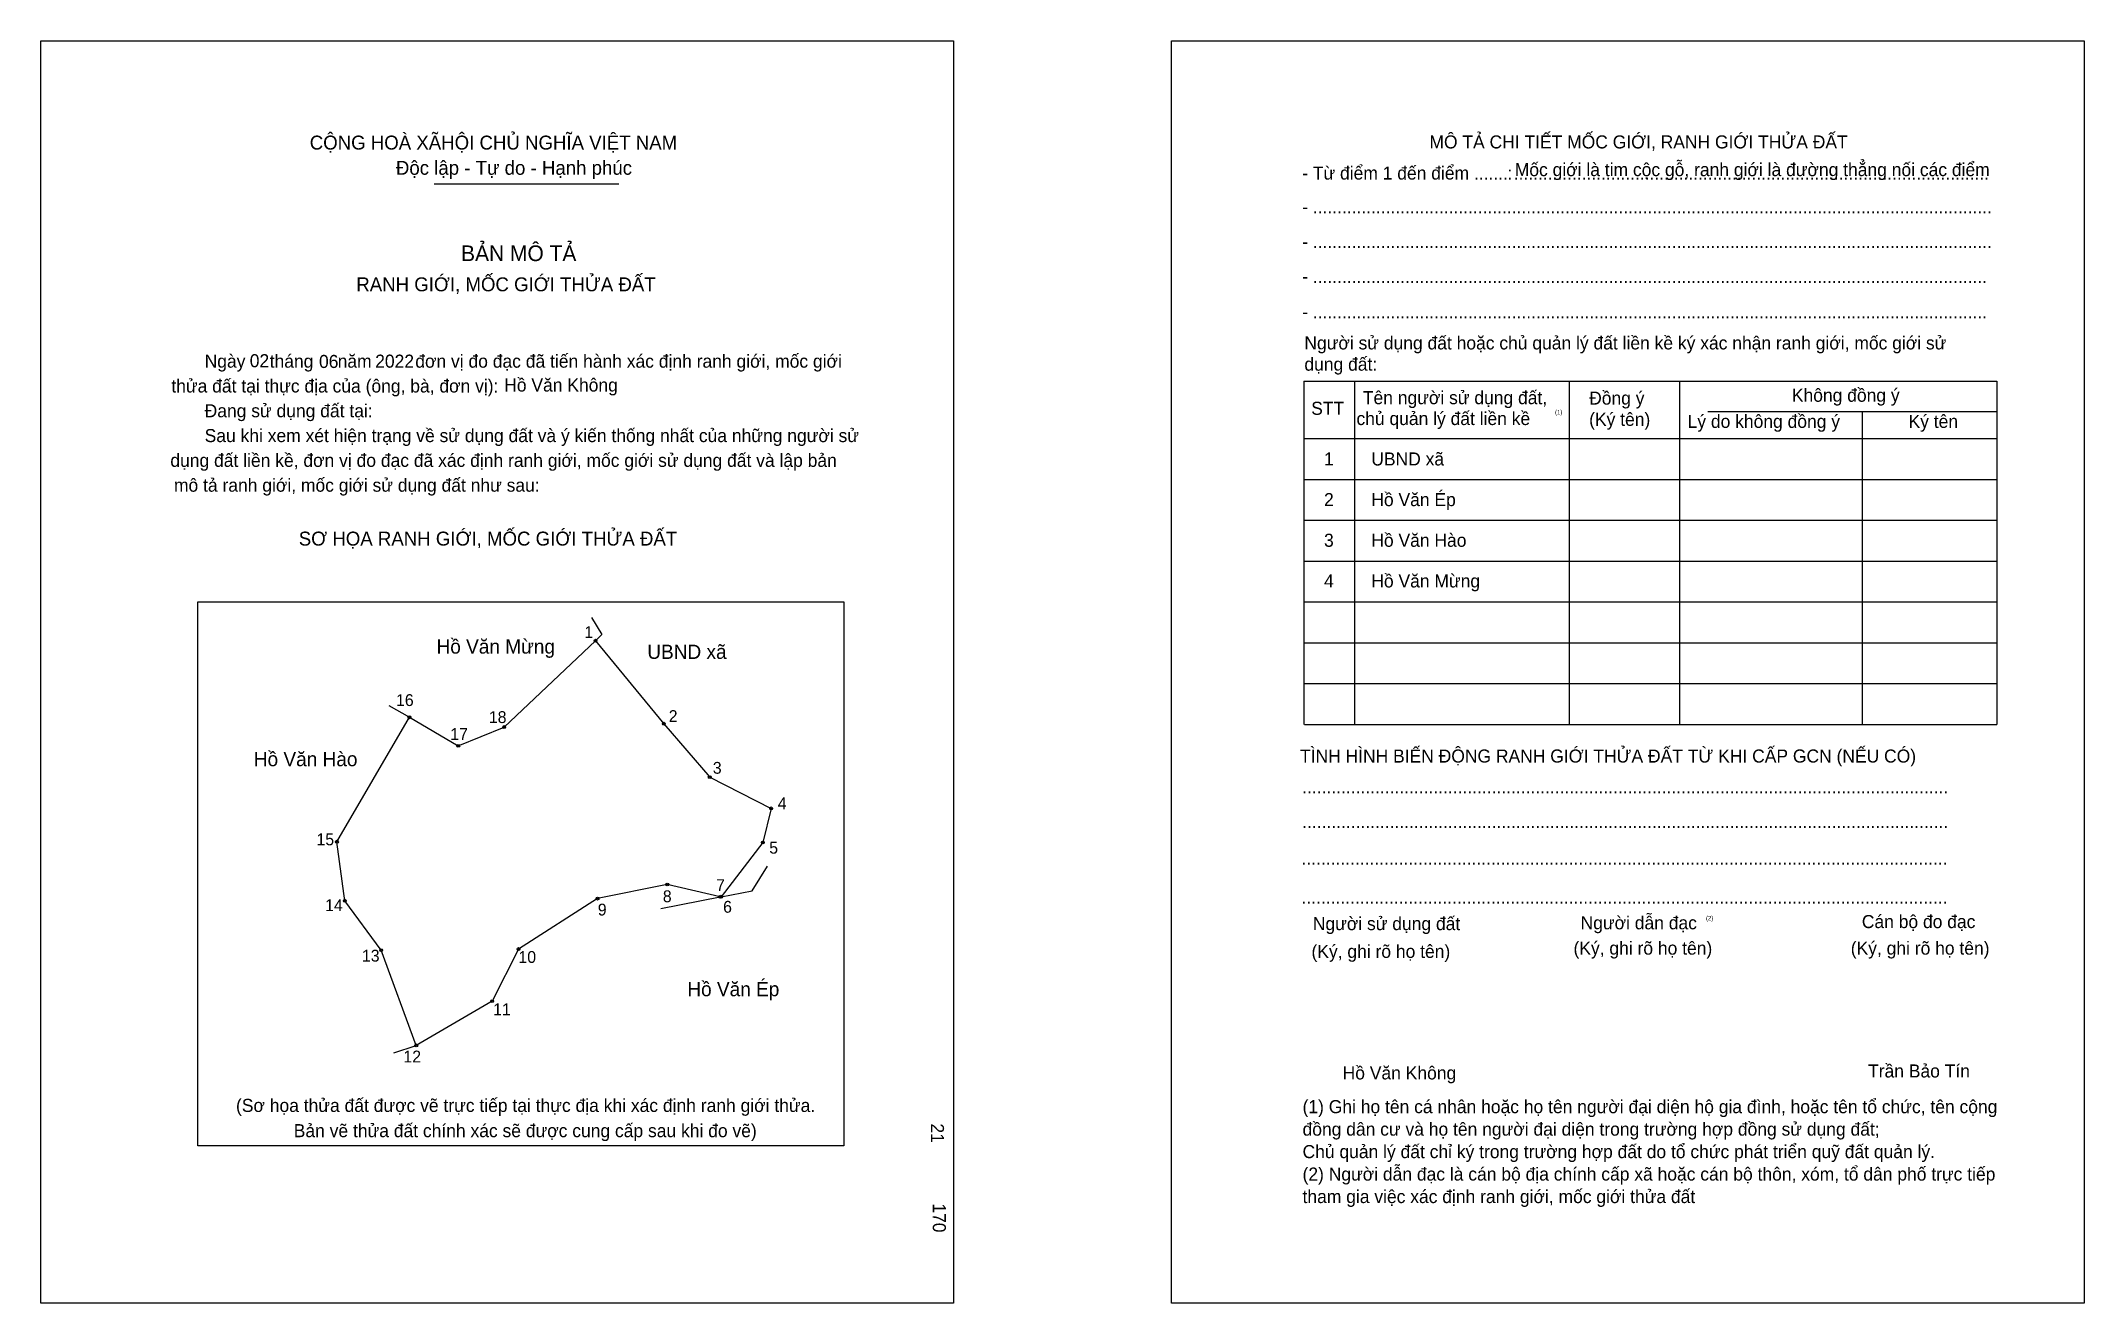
# Model space of a CAD drawing. Extents: x 547176 to 547789, y 1825047 to 1825426.
import ezdxf

# ---------------------------------------------------------------- set-up
doc = ezdxf.new("R2010")
doc.units = 0
for name, color, linetype in [('bmtKhungInTrang1', 7, 'Continuous'), ('bmtKhungInTrang2', 7, 'Continuous'), ('bmtNoiDung', 7, 'Continuous'), ('bmtTemplate', 7, 'Continuous'), ('CanhThua', 7, 'Continuous'), ('MocDinhThua', 7, 'Continuous'), ('RauThua', 7, 'Continuous'), ('SoHieuDinhThua', 7, 'Continuous'), ('TenChuLanCan', 7, 'Continuous')]:
    doc.layers.add(name, color=color, linetype=linetype)

msp = doc.modelspace()

# ---------------------------------------------------------------- linework, layer by layer
at = {"layer": 'bmtKhungInTrang1'}
msp.add_lwpolyline([(547176.43, 1825425.95), (547450.05, 1825425.95), (547450.05, 1825047.5), (547176.43, 1825047.5)], close=True, dxfattribs=at)
at = {"layer": 'bmtKhungInTrang2'}
msp.add_lwpolyline([(547515.31, 1825425.95), (547788.93, 1825425.95), (547788.93, 1825047.5), (547515.31, 1825047.5)], close=True, dxfattribs=at)
at = {"layer": 'bmtTemplate'}
for p, q in [((547294.35, 1825383.06), (547349.68, 1825383.06)), ((547570.2, 1825323.87), (547570.2, 1825220.99)), ((547634.56, 1825323.87), (547634.56, 1825220.99)), ((547667.68, 1825323.99), (547667.68, 1825220.99)), ((547762.73, 1825323.87), (547762.73, 1825220.99)), ((547676.08, 1825314.81), (547762.73, 1825314.81)), ((547555.19, 1825306.72), (547762.73, 1825306.72)), ((547555.19, 1825294.48), (547762.73, 1825294.48)), ((547555.19, 1825282.23), (547762.73, 1825282.23)), ((547555.19, 1825269.98), (547762.73, 1825269.98)), ((547555.19, 1825257.73), (547762.73, 1825257.73)), ((547555.19, 1825245.48), (547762.73, 1825245.48)), ((547555.19, 1825233.24), (547762.73, 1825233.24)), ((547555.19, 1825220.99), (547762.73, 1825220.99))]:
    msp.add_line(p, q, dxfattribs=at)
for points in [[(547555.06, 1825323.87), (547762.73, 1825323.87)], [(547555.06, 1825323.87), (547555.06, 1825220.99)], [(547722.34, 1825314.69), (547722.34, 1825220.99)]]:
    msp.add_lwpolyline(points, dxfattribs=at)
msp.add_lwpolyline([(547223.51, 1825094.63), (547223.51, 1825257.72), (547417.12, 1825257.72), (547417.12, 1825094.63)], close=True, dxfattribs=at)
at = {"layer": 'CanhThua'}
for p, q in [((547315.31, 1825220.21), (547342.71, 1825246.11)), ((547342.71, 1825246.11), (547363.18, 1825221.22)), ((547265.19, 1825185.85), (547286.9, 1825223.14)), ((547286.9, 1825223.14), (547301.56, 1825214.57)), ((547301.56, 1825214.57), (547315.31, 1825220.21)), ((547363.18, 1825221.22), (547376.94, 1825205.19)), ((547376.94, 1825205.19), (547395.34, 1825195.84)), ((547395.34, 1825195.84), (547392.85, 1825185.58)), ((547267.57, 1825168.14), (547265.19, 1825185.85)), ((547392.85, 1825185.58), (547380.35, 1825169.35)), ((547278.46, 1825153.34), (547267.57, 1825168.14)), ((547343.32, 1825168.78), (547319.6, 1825153.66)), ((547364.2, 1825173.03), (547343.32, 1825168.78)), ((547380.04, 1825169.29), (547364.2, 1825173.03)), ((547380.35, 1825169.35), (547380.04, 1825169.29)), ((547288.96, 1825124.77), (547278.46, 1825153.34)), ((547319.6, 1825153.66), (547311.72, 1825138.02)), ((547311.72, 1825138.02), (547288.96, 1825124.77))]:
    msp.add_line(p, q, dxfattribs=at)
at = {"layer": 'MocDinhThua'}
for centre in [(547342.71, 1825246.11), (547286.9, 1825223.14), (547315.31, 1825220.21), (547363.18, 1825221.22), (547301.56, 1825214.57), (547376.94, 1825205.19), (547395.34, 1825195.84), (547265.19, 1825185.85), (547392.85, 1825185.58), (547364.2, 1825173.03), (547267.57, 1825168.14), (547343.32, 1825168.78), (547380.04, 1825169.29), (547380.35, 1825169.35), (547278.46, 1825153.34), (547319.6, 1825153.66), (547311.72, 1825138.02), (547288.96, 1825124.77)]:
    msp.add_circle(centre, 0.426, dxfattribs=at)
at = {"layer": 'RauThua'}
for p, q in [((547341.52, 1825253.1), (547344.64, 1825247.93)), ((547342.71, 1825246.11), (547344.64, 1825247.93)), ((547280.76, 1825226.72), (547286.9, 1825223.14)), ((547389.66, 1825171.16), (547394.21, 1825178.5)), ((547362.26, 1825165.83), (547380.04, 1825169.29)), ((547380.35, 1825169.35), (547389.66, 1825171.16)), ((547282.22, 1825122.51), (547288.96, 1825124.77))]:
    msp.add_line(p, q, dxfattribs=at)

# ---------------------------------------------------------------- texts
at = {"layer": 'bmtNoiDung'}
for s, height, p in [('02', 3.915, (547239.05, 1825328.09)), ('06', 3.915, (547259.81, 1825327.87)), ('2022', 3.915, (547276.65, 1825327.96)), ('Hồ Văn Không', 3.915, (547315.33, 1825320.81)), ('1', 3.92, (547561.08, 1825298.64)), ('UBND xã ', 3.915, (547575.25, 1825298.64)), ('2', 3.92, (547561.08, 1825286.45)), ('Hồ Văn Ép ', 3.915, (547575.25, 1825286.45)), ('3', 3.92, (547561.08, 1825274.26)), ('Hồ Văn Hào ', 3.915, (547575.25, 1825274.26)), ('4', 3.92, (547561.08, 1825262.07)), ('Hồ Văn Mừng ', 3.915, (547575.25, 1825262.07)), ('Hồ Văn Không', 3.915, (547566.65, 1825114.57))]:
    msp.add_text(s, height=height, dxfattribs=at).set_placement(p)
for s, p in [('21', (547443.24, 1825101.37)), ('170', (547443.8, 1825077.41))]:
    msp.add_text(s, height=3.915, rotation=270, dxfattribs=at).set_placement(p)
at = {"layer": 'bmtTemplate'}
for s, height, p in [('CỘNG HOÀ XÃHỘI CHỦ NGHĨA VIỆT NAM', 4.176, (547257.03, 1825393.36)), ('MÔ TẢ CHI TIẾT MỐC GIỚI, RANH GIỚI THỬA ĐẤT', 3.9135, (547592.67, 1825393.69)), ('Độc lập - Tự do - Hạnh phúc', 4.176, (547282.86, 1825385.8)), ('- Từ điểm 1 đến điểm .......', 3.9135, (547554.52, 1825384.36)), ('Mốc giới là tim cộc gỗ, ranh giới là đường thẳng nối các điểm', 3.9135, (547618.26, 1825385.39)), (':', 3.91, (547616.01, 1825384.36)), ('..................................................................................................', 3.9135, (547617.94, 1825384.36)), ('- ............................................................................................................................................', 3.91354, (547554.52, 1825374.21)), ('BẢN MÔ TẢ', 4.698, (547302.4, 1825359.92)), ('- ............................................................................................................................................', 3.91354, (547554.52, 1825363.8)), ('RANH GIỚI, MỐC GIỚI THỬA ĐẤT', 4.176, (547270.99, 1825350.86)), ('- ...........................................................................................................................................', 3.91354, (547554.52, 1825353.39)), ('- ...........................................................................................................................................', 3.91354, (547554.52, 1825342.74)), ('Người sử dụng đất hoặc chủ quản lý đất liền kề ký xác nhận ranh giới, mốc giới sử', 3.9135, (547555.19, 1825333.43)), ('Ngày     tháng     năm         đơn vị đo đạc đã tiến hành xác định ranh giới, mốc giới ', 3.915, (547225.53, 1825327.96)), ('dụng đất:', 3.914, (547555.19, 1825327.06)), ('thửa đất tại thực địa của (ông, bà, đơn vị):', 3.915, (547215.55, 1825320.52)), ('Tên người sử dụng đất,', 3.9135, (547572.72, 1825317.02)), ('Đồng ý', 3.914, (547640.55, 1825316.89)), ('Không đồng ý', 3.9135, (547701.32, 1825317.75)), ('Đang sử dụng đất tại:', 3.915, (547225.53, 1825313.09)), ('STT', 3.914, (547557.23, 1825313.83)), ('chủ quản lý đất liền kề', 3.9135, (547570.8, 1825310.76)), ('(1)', 1.305, (547630.32, 1825313.97)), ('(Ký tên)', 3.914, (547640.55, 1825310.52)), ('Lý do không đồng ý', 3.9135, (547670.07, 1825309.91)), ('Sau khi xem xét hiện trạng về sử dụng đất và ý kiến thống nhất của những người sử ', 3.915, (547225.53, 1825305.65)), ('Ký tên', 3.914, (547736.3, 1825309.91)), ('dụng đất liền kề, đơn vị đo đạc đã xác định ranh giới, mốc giới sử dụng đất và lập bản', 3.915, (547215.25, 1825298.22)), ('mô tả ranh giới, mốc giới sử dụng đất như sau:', 3.915, (547216.33, 1825290.78)), ('SƠ HỌA RANH GIỚI, MỐC GIỚI THỬA ĐẤT', 4.176, (547253.74, 1825274.63)), ('TÌNH HÌNH BIẾN ĐỘNG RANH GIỚI THỬA ĐẤT TỪ KHI CẤP GCN (NẾU CÓ)', 3.9135, (547553.87, 1825209.57)), ('.....................................................................................................................................', 3.91941, (547554.52, 1825200.36)), ('.....................................................................................................................................', 3.91941, (547554.52, 1825189.95)), ('.....................................................................................................................................', 3.91941, (547554.32, 1825178.92)), ('.....................................................................................................................................', 3.91941, (547554.32, 1825167.29)), ('Người sử dụng đất', 3.9135, (547557.72, 1825159.33)), ('Người dẫn đạc', 3.9135, (547637.99, 1825159.57)), ('(2)', 1.305, (547675.57, 1825162.27)), ('Cán bộ đo đạc', 3.9135, (547722.29, 1825159.94)), ('(Ký, ghi rõ họ tên)', 3.9135, (547557.32, 1825151)), ('(Ký, ghi rõ họ tên)', 3.9135, (547635.86, 1825151.98)), ('(Ký, ghi rõ họ tên)', 3.9135, (547718.97, 1825151.98)), ('Trần Bảo Tín', 3.9135, (547724.16, 1825115.15)), ('(Sơ họa thửa đất được vẽ trực tiếp tại thực địa khi xác định ranh giới thửa.', 3.915, (547234.93, 1825104.82)), ('(1) Ghi họ tên cá nhân hoặc họ tên người đại diện hộ gia đình, hoặc tên tổ chức, tên cộng', 3.9135, (547554.64, 1825104.45)), ('Bản vẽ thửa đất chính xác sẽ được cung cấp sau khi đo vẽ)', 3.915, (547252.24, 1825097.25)), ('đồng dân cư và họ tên người đại diện trong trường hợp đồng sử dụng đất;', 3.9135, (547554.64, 1825097.71)), ('Chủ quản lý đất chỉ ký trong trường hợp đất do tổ chức phát triển quỹ đất quản lý.', 3.9135, (547554.64, 1825090.97)), ('(2) Người dẫn đạc là cán bộ địa chính cấp xã hoặc cán bộ thôn, xóm, tổ dân phố trực tiếp', 3.9135, (547554.64, 1825084.24)), ('tham gia việc xác định ranh giới, mốc giới thửa đất', 3.9135, (547554.64, 1825077.5))]:
    msp.add_text(s, height=height, dxfattribs=at).set_placement(p)
at = {"layer": 'SoHieuDinhThua'}
for s, height, p in [('1', 3.55, (547339.35, 1825246.91)), ('16', 3.554, (547282.9, 1825226.52)), ('18', 3.554, (547310.73, 1825221.42)), ('2', 3.55, (547364.65, 1825221.73)), ('17', 3.554, (547299.16, 1825216.34)), ('3', 3.55, (547377.87, 1825206.21)), ('4', 3.55, (547397.31, 1825195.55)), ('15', 3.554, (547259.05, 1825184.77)), ('5', 3.55, (547394.77, 1825182.26)), ('7', 3.55, (547378.85, 1825171.06)), ('14', 3.554, (547261.64, 1825165.03)), ('9', 3.55, (547343.38, 1825163.71)), ('8', 3.55, (547362.88, 1825167.7)), ('6', 3.55, (547380.95, 1825164.55)), ('13', 3.554, (547272.68, 1825149.89)), ('10', 3.554, (547319.59, 1825149.5)), ('11', 3.554, (547312, 1825133.81)), ('12', 3.554, (547285.12, 1825119.65))]:
    msp.add_text(s, height=height, dxfattribs=at).set_placement(p)
at = {"layer": 'TenChuLanCan'}
for s, height, p in [('Hồ Văn Mừng', 4.2647, (547295.03, 1825242.23)), ('UBND xã', 4.265, (547358.22, 1825240.65)), ('Hồ Văn Hào', 4.265, (547240.27, 1825208.48)), ('Hồ Văn Ép', 4.265, (547370.22, 1825139.52))]:
    msp.add_text(s, height=height, dxfattribs=at).set_placement(p)

doc.saveas('drawing.dxf')
